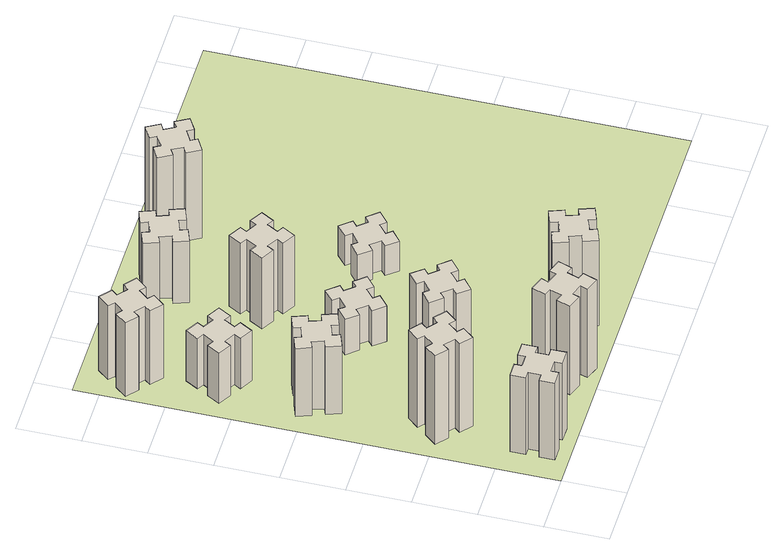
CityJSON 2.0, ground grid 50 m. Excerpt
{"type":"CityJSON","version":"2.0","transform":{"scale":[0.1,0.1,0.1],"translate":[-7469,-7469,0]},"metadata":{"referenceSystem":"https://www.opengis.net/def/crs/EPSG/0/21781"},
"CityObjects":{
"building1":{"type":"Building","attributes":{"class":"1000","function":"1000","usage":"1000","yearOfConstruction":2016,"roofType":"1000","measuredHeight":78,"storeysAboveGround":30,"storeysBelowGround":0},"geometry":[{"type":"Solid","lod":"1","boundaries":[[[[0,1,2,3,4,5,6,7,8,9,10,11,12,13,14,15,16,17,18,19]],[[17,16,20,21]],[[16,15,22,20]],[[15,14,23,22]],[[14,13,24,23]],[[13,12,25,24]],[[12,11,26,25]],[[11,10,27,26]],[[10,9,28,27]],[[9,8,29,28]],[[8,7,30,29]],[[7,6,31,30]],[[6,5,32,31]],[[5,4,33,32]],[[4,3,34,33]],[[3,2,35,34]],[[2,1,36,35]],[[1,0,37,36]],[[0,19,38,37]],[[19,18,39,38]],[[18,17,21,39]],[[24,25,26,27,28,29,30,31,32,33,34,35,36,37,38,39,21,20,22,23]]]]}]},
"building2":{"type":"Building","attributes":{"class":"1000","function":"1000","usage":"1000","yearOfConstruction":2016,"roofType":"1000","measuredHeight":90,"storeysAboveGround":30,"storeysBelowGround":0},"geometry":[{"type":"Solid","lod":"1","boundaries":[[[[40,41,42,43,44,45,46,47,48,49,50,51,52,53,54,55,56,57,58,59]],[[57,56,60,61]],[[56,55,62,60]],[[55,54,63,62]],[[54,53,64,63]],[[53,52,65,64]],[[52,51,66,65]],[[51,50,67,66]],[[50,49,68,67]],[[49,48,69,68]],[[48,47,70,69]],[[47,46,71,70]],[[46,45,72,71]],[[45,44,73,72]],[[44,43,74,73]],[[43,42,75,74]],[[42,41,76,75]],[[41,40,77,76]],[[40,59,78,77]],[[59,58,79,78]],[[58,57,61,79]],[[64,65,66,67,68,69,70,71,72,73,74,75,76,77,78,79,61,60,62,63]]]]}]},
"building3":{"type":"Building","attributes":{"class":"1000","function":"1000","usage":"1000","yearOfConstruction":2016,"roofType":"1000","measuredHeight":69,"storeysAboveGround":30,"storeysBelowGround":0},"geometry":[{"type":"Solid","lod":"1","boundaries":[[[[80,81,82,83,84,85,86,87,88,89,90,91,92,93,94,95,96,97,98,99]],[[97,96,100,101]],[[96,95,102,100]],[[95,94,103,102]],[[94,93,104,103]],[[93,92,105,104]],[[92,91,106,105]],[[91,90,107,106]],[[90,89,108,107]],[[89,88,109,108]],[[88,87,110,109]],[[87,86,111,110]],[[86,85,112,111]],[[85,84,113,112]],[[84,83,114,113]],[[83,82,115,114]],[[82,81,116,115]],[[81,80,117,116]],[[80,99,118,117]],[[99,98,119,118]],[[98,97,101,119]],[[104,105,106,107,108,109,110,111,112,113,114,115,116,117,118,119,101,100,102,103]]]]}]},
"building4":{"type":"Building","attributes":{"class":"1000","function":"1000","usage":"1000","yearOfConstruction":2016,"roofType":"1000","measuredHeight":51,"storeysAboveGround":30,"storeysBelowGround":0},"geometry":[{"type":"Solid","lod":"1","boundaries":[[[[120,121,122,123,124,125,126,127,128,129,130,131,132,133,134,135,136,137,138,139]],[[137,136,140,141]],[[136,135,142,140]],[[135,134,143,142]],[[134,133,144,143]],[[133,132,145,144]],[[132,131,146,145]],[[131,130,147,146]],[[130,129,148,147]],[[129,128,149,148]],[[128,127,150,149]],[[127,126,151,150]],[[126,125,152,151]],[[125,124,153,152]],[[124,123,154,153]],[[123,122,155,154]],[[122,121,156,155]],[[121,120,157,156]],[[120,139,158,157]],[[139,138,159,158]],[[138,137,141,159]],[[144,145,146,147,148,149,150,151,152,153,154,155,156,157,158,159,141,140,142,143]]]]}]},
"building5":{"type":"Building","attributes":{"class":"1000","function":"1000","usage":"1000","yearOfConstruction":2016,"roofType":"1000","measuredHeight":90,"storeysAboveGround":30,"storeysBelowGround":0},"geometry":[{"type":"Solid","lod":"1","boundaries":[[[[160,161,162,163,164,165,166,167,168,169,170,171,172,173,174,175,176,177,178,179]],[[177,176,180,181]],[[176,175,182,180]],[[175,174,183,182]],[[174,173,184,183]],[[173,172,185,184]],[[172,171,186,185]],[[171,170,187,186]],[[170,169,188,187]],[[169,168,189,188]],[[168,167,190,189]],[[167,166,191,190]],[[166,165,192,191]],[[165,164,193,192]],[[164,163,194,193]],[[163,162,195,194]],[[162,161,196,195]],[[161,160,197,196]],[[160,179,198,197]],[[179,178,199,198]],[[178,177,181,199]],[[184,185,186,187,188,189,190,191,192,193,194,195,196,197,198,199,181,180,182,183]]]]}]},
"building6":{"type":"Building","attributes":{"class":"1000","function":"1000","usage":"1000","yearOfConstruction":2016,"roofType":"1000","measuredHeight":75,"storeysAboveGround":30,"storeysBelowGround":0},"geometry":[{"type":"Solid","lod":"1","boundaries":[[[[200,201,202,203,204,205,206,207,208,209,210,211,212,213,214,215,216,217,218,219]],[[217,216,220,221]],[[216,215,222,220]],[[215,214,223,222]],[[214,213,224,223]],[[213,212,225,224]],[[212,211,226,225]],[[211,210,227,226]],[[210,209,228,227]],[[209,208,229,228]],[[208,207,230,229]],[[207,206,231,230]],[[206,205,232,231]],[[205,204,233,232]],[[204,203,234,233]],[[203,202,235,234]],[[202,201,236,235]],[[201,200,237,236]],[[200,219,238,237]],[[219,218,239,238]],[[218,217,221,239]],[[224,225,226,227,228,229,230,231,232,233,234,235,236,237,238,239,221,220,222,223]]]]}]},
"building7":{"type":"Building","attributes":{"class":"1000","function":"1000","usage":"1000","yearOfConstruction":2016,"roofType":"1000","measuredHeight":69,"storeysAboveGround":30,"storeysBelowGround":0},"geometry":[{"type":"Solid","lod":"1","boundaries":[[[[240,241,242,243,244,245,246,247,248,249,250,251,252,253,254,255,256,257,258,259]],[[257,256,260,261]],[[256,255,262,260]],[[255,254,263,262]],[[254,253,264,263]],[[253,252,265,264]],[[252,251,266,265]],[[251,250,267,266]],[[250,249,268,267]],[[249,248,269,268]],[[248,247,270,269]],[[247,246,271,270]],[[246,245,272,271]],[[245,244,273,272]],[[244,243,274,273]],[[243,242,275,274]],[[242,241,276,275]],[[241,240,277,276]],[[240,259,278,277]],[[259,258,279,278]],[[258,257,261,279]],[[264,265,266,267,268,269,270,271,272,273,274,275,276,277,278,279,261,260,262,263]]]]}]},
"building8":{"type":"Building","attributes":{"class":"1000","function":"1000","usage":"1000","yearOfConstruction":2016,"roofType":"1000","measuredHeight":36,"storeysAboveGround":30,"storeysBelowGround":0},"geometry":[{"type":"Solid","lod":"1","boundaries":[[[[280,281,282,283,284,285,286,287,288,289,290,291,292,293,294,295,296,297,298,299]],[[297,296,300,301]],[[296,295,302,300]],[[295,294,303,302]],[[294,293,304,303]],[[293,292,305,304]],[[292,291,306,305]],[[291,290,307,306]],[[290,289,308,307]],[[289,288,309,308]],[[288,287,310,309]],[[287,286,311,310]],[[286,285,312,311]],[[285,284,313,312]],[[284,283,314,313]],[[283,282,315,314]],[[282,281,316,315]],[[281,280,317,316]],[[280,299,318,317]],[[299,298,319,318]],[[298,297,301,319]],[[304,305,306,307,308,309,310,311,312,313,314,315,316,317,318,319,301,300,302,303]]]]}]},
"building9":{"type":"Building","attributes":{"class":"1000","function":"1000","usage":"1000","yearOfConstruction":2016,"roofType":"1000","measuredHeight":87,"storeysAboveGround":30,"storeysBelowGround":0},"geometry":[{"type":"Solid","lod":"1","boundaries":[[[[320,321,322,323,324,325,326,327,328,329,330,331,332,333,334,335,336,337,338,339]],[[337,336,340,341]],[[336,335,342,340]],[[335,334,343,342]],[[334,333,344,343]],[[333,332,345,344]],[[332,331,346,345]],[[331,330,347,346]],[[330,329,348,347]],[[329,328,349,348]],[[328,327,350,349]],[[327,326,351,350]],[[326,325,352,351]],[[325,324,353,352]],[[324,323,354,353]],[[323,322,355,354]],[[322,321,356,355]],[[321,320,357,356]],[[320,339,358,357]],[[339,338,359,358]],[[338,337,341,359]],[[344,345,346,347,348,349,350,351,352,353,354,355,356,357,358,359,341,340,342,343]]]]}]},
"building10":{"type":"Building","attributes":{"class":"1000","function":"1000","usage":"1000","yearOfConstruction":2016,"roofType":"1000","measuredHeight":72,"storeysAboveGround":30,"storeysBelowGround":0},"geometry":[{"type":"Solid","lod":"1","boundaries":[[[[360,361,362,363,364,365,366,367,368,369,370,371,372,373,374,375,376,377,378,379]],[[377,376,380,381]],[[376,375,382,380]],[[375,374,383,382]],[[374,373,384,383]],[[373,372,385,384]],[[372,371,386,385]],[[371,370,387,386]],[[370,369,388,387]],[[369,368,389,388]],[[368,367,390,389]],[[367,366,391,390]],[[366,365,392,391]],[[365,364,393,392]],[[364,363,394,393]],[[363,362,395,394]],[[362,361,396,395]],[[361,360,397,396]],[[360,379,398,397]],[[379,378,399,398]],[[378,377,381,399]],[[384,385,386,387,388,389,390,391,392,393,394,395,396,397,398,399,381,380,382,383]]]]}]},
"building11":{"type":"Building","attributes":{"class":"1000","function":"1000","usage":"1000","yearOfConstruction":2016,"roofType":"1000","measuredHeight":63,"storeysAboveGround":30,"storeysBelowGround":0},"geometry":[{"type":"Solid","lod":"1","boundaries":[[[[400,401,402,403,404,405,406,407,408,409,410,411,412,413,414,415,416,417,418,419]],[[417,416,420,421]],[[416,415,422,420]],[[415,414,423,422]],[[414,413,424,423]],[[413,412,425,424]],[[412,411,426,425]],[[411,410,427,426]],[[410,409,428,427]],[[409,408,429,428]],[[408,407,430,429]],[[407,406,431,430]],[[406,405,432,431]],[[405,404,433,432]],[[404,403,434,433]],[[403,402,435,434]],[[402,401,436,435]],[[401,400,437,436]],[[400,419,438,437]],[[419,418,439,438]],[[418,417,421,439]],[[424,425,426,427,428,429,430,431,432,433,434,435,436,437,438,439,421,420,422,423]]]]}]},
"building12":{"type":"Building","attributes":{"class":"1000","function":"1000","usage":"1000","yearOfConstruction":2016,"roofType":"1000","measuredHeight":30,"storeysAboveGround":30,"storeysBelowGround":0},"geometry":[{"type":"Solid","lod":"1","boundaries":[[[[440,441,442,443,444,445,446,447,448,449,450,451,452,453,454,455,456,457,458,459]],[[457,456,460,461]],[[456,455,462,460]],[[455,454,463,462]],[[454,453,464,463]],[[453,452,465,464]],[[452,451,466,465]],[[451,450,467,466]],[[450,449,468,467]],[[449,448,469,468]],[[448,447,470,469]],[[447,446,471,470]],[[446,445,472,471]],[[445,444,473,472]],[[444,443,474,473]],[[443,442,475,474]],[[442,441,476,475]],[[441,440,477,476]],[[440,459,478,477]],[[459,458,479,478]],[[458,457,461,479]],[[464,465,466,467,468,469,470,471,472,473,474,475,476,477,478,479,461,460,462,463]]]]}]},
"building13":{"type":"Building","attributes":{"class":"1000","function":"1000","usage":"1000","yearOfConstruction":2016,"roofType":"1000","measuredHeight":90,"storeysAboveGround":30,"storeysBelowGround":0},"geometry":[{"type":"Solid","lod":"1","boundaries":[[[[480,481,482,483,484,485,486,487,488,489,490,491,492,493,494,495,496,497,498,499]],[[497,496,500,501]],[[496,495,502,500]],[[495,494,503,502]],[[494,493,504,503]],[[493,492,505,504]],[[492,491,506,505]],[[491,490,507,506]],[[490,489,508,507]],[[489,488,509,508]],[[488,487,510,509]],[[487,486,511,510]],[[486,485,512,511]],[[485,484,513,512]],[[484,483,514,513]],[[483,482,515,514]],[[482,481,516,515]],[[481,480,517,516]],[[480,499,518,517]],[[499,498,519,518]],[[498,497,501,519]],[[504,505,506,507,508,509,510,511,512,513,514,515,516,517,518,519,501,500,502,503]]]]}]},
"landuse1":{"type":"LandUse","attributes":{"name":"plot1","function":"1010"},"geometry":[{"type":"MultiSurface","lod":"1","boundaries":[[[520,521,522,523]]]}]}
},
"vertices":[
[265,325,0],[265,225,0],[205,225,0],[205,105,0],[325,105,0],[325,165,0],[425,165,0],[425,105,0],[545,105,0],[545,225,0],[485,225,0],[485,325,0],[545,325,0],[545,445,0],[425,445,0],[425,385,0],[325,385,0],[325,445,0],[205,445,0],[205,325,0],[325,385,780],[325,445,780],[425,385,780],[425,445,780],[545,445,780],[545,325,780],[485,325,780],[485,225,780],[545,225,780],[545,105,780],[425,105,780],[425,165,780],[325,165,780],[325,105,780],[205,105,780],[205,225,780],[265,225,780],[265,325,780],[205,325,780],[205,445,780],
[484,1067,0],[408,1132,0],[446,1178,0],[354,1255,0],[277,1163,0],[323,1124,0],[259,1048,0],[213,1086,0],[136,994,0],[228,917,0],[266,963,0],[343,899,0],[304,853,0],[396,776,0],[473,868,0],[427,906,0],[492,983,0],[538,944,0],[615,1036,0],[523,1113,0],[492,983,900],[538,944,900],[427,906,900],[473,868,900],[396,776,900],[304,853,900],[343,899,900],[266,963,900],[228,917,900],[136,994,900],[213,1086,900],[259,1048,900],[323,1124,900],[277,1163,900],[354,1255,900],[446,1178,900],[408,1132,900],[484,1067,900],[523,1113,900],[615,1036,900],
[366,1835,0],[460,1869,0],[480,1813,0],[593,1854,0],[552,1967,0],[496,1946,0],[462,2040,0],[518,2060,0],[477,2173,0],[364,2132,0],[385,2076,0],[291,2042,0],[270,2098,0],[157,2057,0],[199,1944,0],[255,1965,0],[289,1871,0],[233,1850,0],[274,1737,0],[387,1779,0],[289,1871,690],[233,1850,690],[255,1965,690],[199,1944,690],[157,2057,690],[270,2098,690],[291,2042,690],[385,2076,690],[364,2132,690],[477,2173,690],[518,2060,690],[462,2040,690],[496,1946,690],[552,1967,690],[593,1854,690],[480,1813,690],[460,1869,690],[366,1835,690],[387,1779,690],[274,1737,690],
[446,2597,0],[496,2684,0],[548,2654,0],[608,2758,0],[504,2818,0],[474,2766,0],[387,2816,0],[417,2868,0],[313,2928,0],[253,2824,0],[305,2794,0],[255,2707,0],[203,2737,0],[143,2633,0],[247,2573,0],[277,2625,0],[364,2575,0],[334,2523,0],[438,2463,0],[498,2567,0],[364,2575,510],[334,2523,510],[277,2625,510],[247,2573,510],[143,2633,510],[203,2737,510],[255,2707,510],[305,2794,510],[253,2824,510],[313,2928,510],[417,2868,510],[387,2816,510],[474,2766,510],[504,2818,510],[608,2758,510],[548,2654,510],[496,2684,510],[446,2597,510],[498,2567,510],[438,2463,510],
[1029,360,0],[995,266,0],[939,287,0],[897,174,0],[1010,133,0],[1031,189,0],[1125,155,0],[1104,99,0],[1217,57,0],[1258,170,0],[1202,191,0],[1236,285,0],[1292,264,0],[1333,377,0],[1220,418,0],[1200,362,0],[1106,396,0],[1127,452,0],[1014,493,0],[973,380,0],[1106,396,900],[1127,452,900],[1200,362,900],[1220,418,900],[1333,377,900],[1292,264,900],[1236,285,900],[1202,191,900],[1258,170,900],[1217,57,900],[1104,99,900],[1125,155,900],[1031,189,900],[1010,133,900],[897,174,900],[939,287,900],[995,266,900],[1029,360,900],[973,380,900],[1014,493,900],
[384,3387,0],[308,3452,0],[346,3498,0],[254,3575,0],[177,3483,0],[223,3444,0],[159,3368,0],[113,3406,0],[36,3314,0],[128,3237,0],[166,3283,0],[243,3219,0],[204,3173,0],[296,3096,0],[373,3188,0],[327,3226,0],[392,3303,0],[438,3264,0],[515,3356,0],[423,3433,0],[392,3303,750],[438,3264,750],[327,3226,750],[373,3188,750],[296,3096,750],[204,3173,750],[243,3219,750],[166,3283,750],[128,3237,750],[36,3314,750],[113,3406,750],[159,3368,750],[223,3444,750],[177,3483,750],[254,3575,750],[346,3498,750],[308,3452,750],[384,3387,750],[423,3433,750],[515,3356,750],
[1083,1332,0],[1006,1267,0],[968,1313,0],[876,1236,0],[953,1144,0],[999,1183,0],[1063,1106,0],[1017,1068,0],[1094,976,0],[1186,1053,0],[1148,1099,0],[1224,1163,0],[1263,1117,0],[1355,1194,0],[1278,1286,0],[1232,1248,0],[1167,1324,0],[1213,1363,0],[1136,1455,0],[1044,1378,0],[1167,1324,690],[1213,1363,690],[1232,1248,690],[1278,1286,690],[1355,1194,690],[1263,1117,690],[1224,1163,690],[1148,1099,690],[1186,1053,690],[1094,976,690],[1017,1068,690],[1063,1106,690],[999,1183,690],[953,1144,690],[876,1236,690],[968,1313,690],[1006,1267,690],[1083,1332,690],[1044,1378,690],[1136,1455,690],
[1083,1972,0],[1006,1907,0],[968,1953,0],[876,1876,0],[953,1784,0],[999,1823,0],[1063,1746,0],[1017,1708,0],[1094,1616,0],[1186,1693,0],[1148,1739,0],[1224,1803,0],[1263,1757,0],[1355,1834,0],[1278,1926,0],[1232,1888,0],[1167,1964,0],[1213,2003,0],[1136,2095,0],[1044,2018,0],[1167,1964,360],[1213,2003,360],[1232,1888,360],[1278,1926,360],[1355,1834,360],[1263,1757,360],[1224,1803,360],[1148,1739,360],[1186,1693,360],[1094,1616,360],[1017,1708,360],[1063,1746,360],[999,1823,360],[953,1784,360],[876,1876,360],[968,1953,360],[1006,1907,360],[1083,1972,360],[1044,2018,360],[1136,2095,360],
[1635,385,0],[1669,291,0],[1613,270,0],[1654,157,0],[1767,199,0],[1746,255,0],[1840,289,0],[1860,233,0],[1973,274,0],[1932,387,0],[1876,366,0],[1842,460,0],[1898,480,0],[1857,593,0],[1744,552,0],[1765,496,0],[1671,462,0],[1650,518,0],[1537,477,0],[1579,364,0],[1671,462,870],[1650,518,870],[1765,496,870],[1744,552,870],[1857,593,870],[1898,480,870],[1842,460,870],[1876,366,870],[1932,387,870],[1973,274,870],[1860,233,870],[1840,289,870],[1746,255,870],[1767,199,870],[1654,157,870],[1613,270,870],[1669,291,870],[1635,385,870],[1579,364,870],[1537,477,870],
[1314,2666,0],[1227,2716,0],[1257,2768,0],[1153,2828,0],[1093,2724,0],[1145,2694,0],[1095,2607,0],[1043,2637,0],[983,2533,0],[1087,2473,0],[1117,2525,0],[1204,2475,0],[1174,2423,0],[1278,2363,0],[1338,2467,0],[1286,2497,0],[1336,2584,0],[1388,2554,0],[1448,2658,0],[1344,2718,0],[1336,2584,720],[1388,2554,720],[1286,2497,720],[1338,2467,720],[1278,2363,720],[1174,2423,720],[1204,2475,720],[1117,2525,720],[1087,2473,720],[983,2533,720],[1043,2637,720],[1095,2607,720],[1145,2694,720],[1093,2724,720],[1153,2828,720],[1257,2768,720],[1227,2716,720],[1314,2666,720],[1344,2718,720],[1448,2658,720],
[1225,3456,0],[1131,3422,0],[1110,3478,0],[997,3437,0],[1039,3324,0],[1095,3345,0],[1129,3251,0],[1073,3230,0],[1114,3117,0],[1227,3159,0],[1206,3215,0],[1300,3249,0],[1320,3193,0],[1433,3234,0],[1392,3347,0],[1336,3326,0],[1302,3420,0],[1358,3440,0],[1317,3553,0],[1204,3512,0],[1302,3420,630],[1358,3440,630],[1336,3326,630],[1392,3347,630],[1433,3234,630],[1320,3193,630],[1300,3249,630],[1206,3215,630],[1227,3159,630],[1114,3117,630],[1073,3230,630],[1129,3251,630],[1095,3345,630],[1039,3324,630],[997,3437,630],[1110,3478,630],[1131,3422,630],[1225,3456,630],[1204,3512,630],[1317,3553,630],
[1972,1988,0],[1907,2064,0],[1953,2103,0],[1876,2195,0],[1784,2118,0],[1823,2072,0],[1746,2007,0],[1708,2053,0],[1616,1976,0],[1693,1884,0],[1739,1923,0],[1803,1846,0],[1757,1808,0],[1834,1716,0],[1926,1793,0],[1888,1839,0],[1964,1903,0],[2003,1857,0],[2095,1934,0],[2018,2026,0],[1964,1903,300],[2003,1857,300],[1888,1839,300],[1926,1793,300],[1834,1716,300],[1757,1808,300],[1803,1846,300],[1739,1923,300],[1693,1884,300],[1616,1976,300],[1708,2053,300],[1746,2007,300],[1823,2072,300],[1784,2118,300],[1876,2195,300],[1953,2103,300],[1907,2064,300],[1972,1988,300],[2018,2026,300],[2095,1934,300],
[1844,3556,0],[1757,3506,0],[1727,3558,0],[1623,3498,0],[1683,3394,0],[1735,3424,0],[1785,3337,0],[1733,3307,0],[1793,3203,0],[1897,3263,0],[1867,3315,0],[1954,3365,0],[1984,3313,0],[2088,3373,0],[2028,3477,0],[1976,3447,0],[1926,3534,0],[1978,3564,0],[1918,3668,0],[1814,3608,0],[1926,3534,900],[1978,3564,900],[1976,3447,900],[2028,3477,900],[2088,3373,900],[1984,3313,900],[1954,3365,900],[1867,3315,900],[1897,3263,900],[1793,3203,900],[1733,3307,900],[1785,3337,900],[1735,3424,900],[1683,3394,900],[1623,3498,900],[1727,3558,900],[1757,3506,900],[1844,3556,900],[1814,3608,900],[1918,3668,900],
[5,3705,0],[3705,3705,0],[3705,5,0],[5,5,0]
]}
